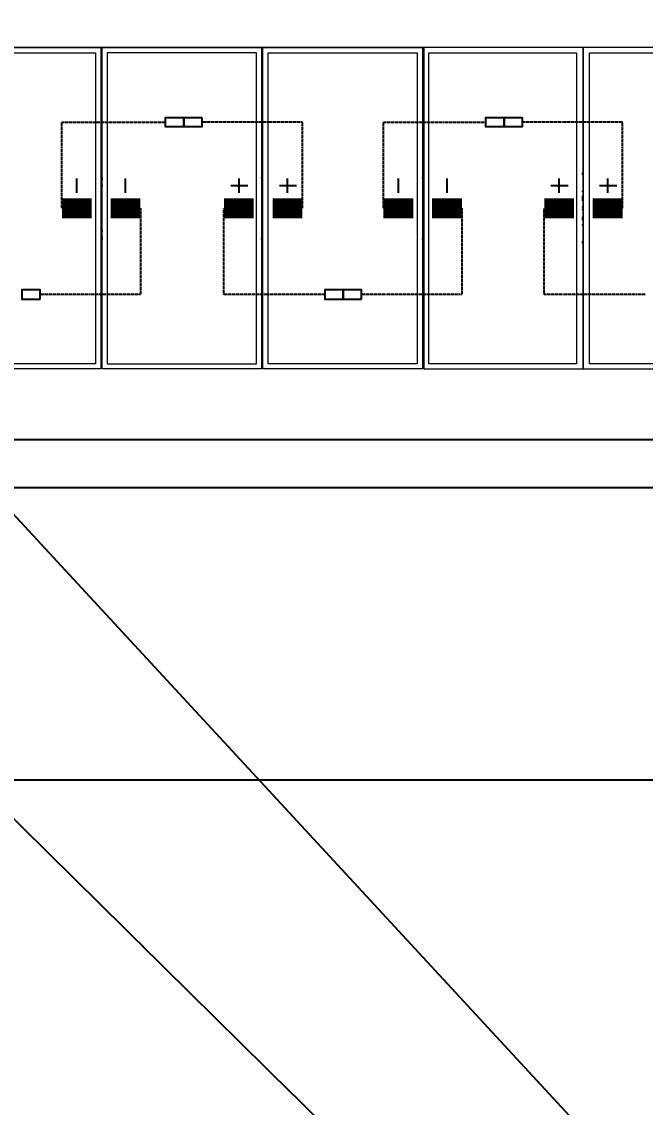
# Model space of a CAD drawing. Header units: feet. Extents: x -327 to 55127, y -2634 to 4121.
# Drawn here: x 5183.1 to 5338.8, y 2365 to 2636.4 of the extents above; entities that cross this region are included whole.
import ezdxf
from ezdxf import colors
from ezdxf.entities.mleader import LeaderData, LeaderLine
from ezdxf.enums import TextEntityAlignment as Align
from ezdxf.lldxf.tags import DXFTag
from ezdxf.math import Vec2, Vec3

# ---------------------------------------------------------------- set-up
doc = ezdxf.new("R2018")
doc.units = ezdxf.units.FT
doc.header["$MEASUREMENT"] = 0
doc.linetypes.add('HIDDEN', pattern=[0.375, 0.25, -0.125])
for name, color, linetype in [('E-DC HARNESS-NEG', 170, 'DC HARNESS CABLE'), ('E-DC HARNESS-POS', 10, 'DC HARNESS CABLE'), ('E-HARN-COMP', 8, 'Continuous'), ('E-TRNK-CABL-NEG', 6, 'HIDDEN'), ('E-TRUNK-CABLE-POS', 6, 'HIDDEN'), ('G-ANNO-TEXT', 1, 'Continuous'), ('Polarity-Text', 7, 'Continuous')]:
    doc.layers.add(name, color=color, linetype=linetype)
doc.styles.add('NEI-A', font='arial.ttf')
doc.styles.get("Standard").update_dxf_attribs({"font": 'arial.ttf'})
tags = doc.linetypes.add('DC HARNESS CABLE', pattern='A,0.5,-0.2,["DH",Standard,S=0.1,R=0,X=-0.1,Y=-0.05],-0.2', length=0.9).pattern_tags.tags
tags[6] = DXFTag(74, 10)

# ---------------------------------------------------------------- blocks, each defined once
blk = doc.blocks.new('A$Ccdbb2b2c')
at = {"lineweight": 5}
for points in [[(8.128, 0.4133), (9.5696, 0.4133)], [(8.5397, 0.2517), (8.5413, 0.2517)], [(8.7446, 0.2517), (8.7463, 0.2517)], [(8.9513, 0.2517), (8.953, 0.2517)], [(9.158, 0.2517), (9.1596, 0.2517)], [(8.5397, 0.25), (8.5413, 0.25)], [(8.5397, 0.235), (8.5397, 0.2467), (8.5397, 0.2433)], [(8.7446, 0.25), (8.7463, 0.25)], [(8.7446, 0.235), (8.7463, 0.2467), (8.7463, 0.2433)], [(8.9513, 0.25), (8.953, 0.25)], [(8.9513, 0.235), (8.953, 0.2467), (8.953, 0.2433)], [(9.158, 0.25), (9.1596, 0.25)], [(9.158, 0.2467), (9.158, 0.2433)], [(9.1596, 0.2467), (9.158, 0.235)], [(8.5397, 0.2283), (8.5413, 0.2283)], [(8.7446, 0.2283), (8.7463, 0.2283)], [(8.9513, 0.2283), (8.953, 0.2283)], [(9.158, 0.2283), (9.1596, 0.2283)], [(8.5397, 0.2217), (8.5413, 0.2217)], [(8.5397, 0.22), (8.5413, 0.22)], [(8.5397, 0.2183), (8.5413, 0.2183)], [(8.5397, 0.2167), (8.5413, 0.2167)], [(8.7463, 0.2217), (8.7446, 0.2217)], [(8.7446, 0.22), (8.7463, 0.22)], [(8.7446, 0.2183), (8.7463, 0.2183)], [(8.7463, 0.2167), (8.7446, 0.2167)], [(8.953, 0.2217), (8.9513, 0.2217)], [(8.9513, 0.22), (8.953, 0.22)], [(8.9513, 0.2183), (8.953, 0.2183)], [(8.953, 0.2167), (8.9513, 0.2167)], [(9.1596, 0.2217), (9.158, 0.2217)], [(9.158, 0.22), (9.1596, 0.22)], [(9.158, 0.2183), (9.1596, 0.2183)], [(9.1596, 0.2167), (9.158, 0.2167)], [(8.5397, 0.2083), (8.5413, 0.2083)], [(8.5397, 0.205), (8.5413, 0.205)], [(8.7446, 0.2083), (8.7463, 0.2083)], [(8.7463, 0.205), (8.7446, 0.205)], [(8.9513, 0.2083), (8.953, 0.2083)], [(8.953, 0.205), (8.9513, 0.205)], [(9.158, 0.2083), (9.1596, 0.2083)], [(9.1596, 0.205), (9.158, 0.205)], [(8.5397, 0.195), (8.5413, 0.195)], [(8.5397, 0.1933), (8.5413, 0.1933)], [(8.5397, 0.1917), (8.5413, 0.1917)], [(8.5397, 0.185), (8.5413, 0.185)], [(8.7446, 0.195), (8.7463, 0.195)], [(8.7463, 0.1933), (8.7446, 0.1933)], [(8.7446, 0.1917), (8.7463, 0.1917)], [(8.7463, 0.185), (8.7446, 0.185)], [(8.9513, 0.195), (8.953, 0.195)], [(8.953, 0.1933), (8.9513, 0.1933)], [(8.9513, 0.1917), (8.953, 0.1917)], [(8.953, 0.185), (8.9513, 0.185)], [(9.158, 0.195), (9.1596, 0.195)], [(9.1596, 0.1933), (9.158, 0.1933)], [(9.158, 0.1917), (9.1596, 0.1917)], [(9.1596, 0.185), (9.158, 0.185)], [(8.5397, 0.17), (8.5397, 0.1667), (8.5397, 0.1783)], [(8.7463, 0.17), (8.7463, 0.1667), (8.7446, 0.1783)], [(8.953, 0.17), (8.953, 0.1667), (8.9513, 0.1783)], [(9.158, 0.1783), (9.1596, 0.1667)], [(9.158, 0.17), (9.158, 0.1667)], [(8.5397, 0.1667), (8.5397, 0.1667)], [(8.5397, 0.1633), (8.5413, 0.1633)], [(8.5397, 0.1617), (8.5413, 0.1617)], [(8.7446, 0.1633), (8.7463, 0.1633)], [(8.7446, 0.1617), (8.7463, 0.1617)], [(8.7463, 0.1667), (8.7463, 0.1667)], [(8.9513, 0.1633), (8.953, 0.1633)], [(8.9513, 0.1617), (8.953, 0.1617)], [(8.953, 0.1667), (8.953, 0.1667)], [(9.158, 0.1667), (9.158, 0.1667)], [(9.158, 0.1633), (9.1596, 0.1633)], [(9.158, 0.1617), (9.1596, 0.1617)]]:
    blk.add_lwpolyline(points, dxfattribs=at)
for points in [[(8.3347, 0.4133), (8.5397, 0.4133), (8.5397, 0), (8.3347, 0)], [(8.3413, 0.4067), (8.3413, 0.0067), (8.5313, 0.0067), (8.5313, 0.4067)], [(8.5397, 0.4133), (8.7446, 0.4133), (8.7446, 0), (8.5397, 0)], [(8.548, 0.4067), (8.548, 0.0067), (8.738, 0.0067), (8.738, 0.4067)], [(8.7463, 0), (8.9513, 0), (8.9513, 0.4133), (8.7463, 0.4133)], [(8.753, 0.0067), (8.9446, 0.0067), (8.9446, 0.4067), (8.753, 0.4067)], [(8.953, 0.4133), (8.953, 0), (9.158, 0), (9.158, 0.4133)], [(9.1513, 0.4067), (9.1513, 0.0067), (8.9596, 0.0067), (8.9596, 0.4067)], [(9.3646, 0.4133), (9.1596, 0.4133), (9.1596, 0), (9.3646, 0)], [(9.1663, 0.0067), (9.3563, 0.0067), (9.3563, 0.4067), (9.1663, 0.4067)]]:
    blk.add_lwpolyline(points, close=True, dxfattribs=at)
blk = doc.blocks.new('DETAIL_TITLE')
at = {"style": 'NEI-A', "flags": 8}
blk.add_attdef('#', text='', height=0.2, dxfattribs=at).set_placement((0.5922, -0.5109), align=Align.MIDDLE_CENTER)
at = {"lineweight": 30, "flags": 104}
blk.add_attdef('DETAIL_TITLE', text='', height=0.2, dxfattribs=at).set_placement((0.9099, -0.5251), align=Align.BOTTOM_LEFT)
at = {"style": 'NEI-A'}
for tag, p in [('SCALE:', (0.9386, -0.7379)), ('1"_=_', (1.5474, -0.7379))]:
    blk.add_attdef(tag, text='', height=0.1, dxfattribs=at).set_placement(p, align=Align.BOTTOM_LEFT)

msp = doc.modelspace()

# ---------------------------------------------------------------- linework, layer by layer
at = {"layer": 'E-DC HARNESS-NEG', "ltscale": 0.5}
msp.add_lwpolyline([(5093.62, 2519.96), (5733.29, 2519.96)], dxfattribs=at)
at = {"layer": 'E-DC HARNESS-POS', "ltscale": 0.5}
msp.add_lwpolyline([(5092.74, 2531.96), (5694.28, 2531.96)], dxfattribs=at)
at = {"layer": 'E-HARN-COMP'}
for points in [[(5223.54, 2612.43), (5223.54, 2610.1), (5218.97, 2610.1), (5218.97, 2612.43)], [(5228.1, 2612.43), (5228.1, 2610.1), (5223.54, 2610.1), (5223.54, 2612.43)], [(5303.54, 2612.43), (5303.54, 2610.1), (5298.97, 2610.1), (5298.97, 2612.43)], [(5308.1, 2612.43), (5308.1, 2610.1), (5303.54, 2610.1), (5303.54, 2612.43)], [(5187.64, 2567.03), (5187.64, 2569.36), (5183.07, 2569.36), (5183.07, 2567.03)], [(5263.39, 2567.03), (5263.39, 2569.36), (5258.82, 2569.36), (5258.82, 2567.03)], [(5267.95, 2567.03), (5267.95, 2569.36), (5263.39, 2569.36), (5263.39, 2567.03)]]:
    msp.add_lwpolyline(points, close=True, dxfattribs=at)
at = {"layer": 'E-HARN-COMP', "const_width": 5}
for points in [[(5193.12, 2589.73), (5200.57, 2589.73)], [(5212.71, 2589.73), (5205.25, 2589.73)], [(5233.58, 2589.73), (5241.04, 2589.73)], [(5253.18, 2589.73), (5245.72, 2589.73)], [(5273.43, 2589.73), (5280.88, 2589.73)], [(5293.02, 2589.73), (5285.57, 2589.73)], [(5313.58, 2589.73), (5321.04, 2589.73)], [(5333.18, 2589.73), (5325.72, 2589.73)]]:
    msp.add_lwpolyline(points, dxfattribs=at)
at = {"layer": 'E-TRNK-CABL-NEG', "ltscale": 0.1}
for points in [[(5193.12, 2589.73), (5193.12, 2611.26), (5218.97, 2611.26)], [(5273.43, 2589.73), (5273.43, 2611.26), (5298.97, 2611.26)], [(5212.71, 2589.73), (5212.71, 2568.19), (5187.64, 2568.19)], [(5293.01, 2589.73), (5293.01, 2568.19), (5267.94, 2568.19)]]:
    msp.add_lwpolyline(points, dxfattribs=at)
at = {"layer": 'E-TRUNK-CABLE-POS', "ltscale": 0.1}
for points in [[(5253.17, 2589.73), (5253.17, 2611.26), (5228.1, 2611.26)], [(5333.17, 2589.73), (5333.17, 2611.26), (5308.1, 2611.26)], [(5258.82, 2568.19), (5233.58, 2568.19), (5233.58, 2589.73)], [(5338.82, 2568.19), (5313.58, 2568.19), (5313.58, 2589.73)]]:
    msp.add_lwpolyline(points, dxfattribs=at)
at = {"layer": 'Polarity-Text'}
for p, q in [((5196.77, 2597.19), (5196.77, 2593.57)), ((5208.9, 2597.19), (5208.9, 2593.57)), ((5237.27, 2597.19), (5237.27, 2593.57)), ((5249.41, 2597.19), (5249.41, 2593.57)), ((5277.08, 2597.19), (5277.08, 2593.57)), ((5289.22, 2597.19), (5289.22, 2593.57)), ((5317.27, 2597.19), (5317.27, 2593.57)), ((5329.41, 2597.19), (5329.41, 2593.57)), ((5239.55, 2595.38), (5235.27, 2595.38)), ((5251.69, 2595.38), (5247.42, 2595.38)), ((5319.55, 2595.38), (5315.27, 2595.38)), ((5331.69, 2595.38), (5327.42, 2595.38))]:
    msp.add_line(p, q, dxfattribs=at)

# ---------------------------------------------------------------- block references
at = {"xscale": -194.318304, "yscale": 194.318304, "zscale": 194.318304}
msp.add_blockref('A$Ccdbb2b2c', (6982.71, 2549.57), dxfattribs=at)

# ---------------------------------------------------------------- texts
at = {"layer": 'G-ANNO-TEXT', "insert": (5239.51, 2341.63, -22.9), "char_height": 20, "width": 320.0701, "attachment_point": 9, "style": 'NEI-A', "bg_fill": 3, "box_fill_scale": 1.5, "bg_fill_color": 256, "bg_fill_transparency": 0}
msp.add_mtext('\\pxqc;TO LOAD \\PBREAK DISCONNECT', dxfattribs=at)

# ---------------------------------------------------------------- next in the draw order: block references
at = {"layer": 'G-ANNO-TEXT'}
ref = msp.add_blockref('DETAIL_TITLE', (64.44, 3394.18), dxfattribs=dict(at, xscale=128.9267043143703, yscale=128.9267043143703, zscale=128.9267043143703))
lines = msp.add_mtext('{\\LDC BLOCK TYPE-1 (3) STRINGS (78) MODULES [580W] }', dxfattribs={"layer": '0', "insert": (181.75, 3365.15), "char_height": 1362.0506, "attachment_point": 1})
ref.add_attrib('DETAIL_TITLE', '', (181.75, 3365.15)).embed_mtext(lines)
ref = msp.add_blockref('DETAIL_TITLE', (4396.28, 3403.79), dxfattribs=dict(at, xscale=128.9267043143703, yscale=128.9267043143703, zscale=128.9267043143703))
lines = msp.add_mtext('{\\LDC BLOCK TYPE-4 (3) STRINGS (81) MODULES [400W] }', dxfattribs={"layer": '0', "insert": (4513.59, 3374.77), "char_height": 773.2846, "attachment_point": 1})
ref.add_attrib('DETAIL_TITLE', '', (4513.59, 3374.77)).embed_mtext(lines)

# ---------------------------------------------------------------- next in the draw order: leaders
ml = msp.add_multileader_mtext('Standard', dxfattribs=at)
ml.set_content('(+) SHORT BLA HARNESS', color=256, style='NEI-A')
ml.set_leader_properties()
ml.build(insert=Vec2(0, 0))
ml.multileader.update_dxf_attribs({"dogleg_length": 0.36, "arrow_head_size": 22.51})
ctx = ml.context
ctx.base_point, ctx.char_height, ctx.arrow_head_size, ctx.landing_gap_size, ctx.plane_origin = Vec3(5412.25, 2254.36, -22.9), 20, 22.51, 23.05, Vec3(12648.14, -2985.44, -22.9)
notes = []
notes.append((ctx, [(0, (1, 1, 0), (5366.15, 2254.36, -22.9), (1, 0), 46.1, [(1, [(5090.65, 2526.29, -22.9)], 0, [])])]))
ctx.mtext.insert, ctx.mtext.width, ctx.mtext.flow_direction = Vec3(5435.3, 2267.3, -22.9), 358.4106, 5
ctx.mtext.has_bg_fill, ctx.mtext.bg_color, ctx.mtext.bg_scale_factor, ctx.mtext.bg_transparency, ctx.mtext.use_window_bg_color = 1, -1073741824, 1.5, 0, 1
for ctx, leaders in notes:
    for number, flags, end, landing, length, lines in leaders:
        leader = LeaderData()
        leader.index, (leader.has_last_leader_line, leader.has_dogleg_vector, leader.attachment_direction) = number, flags
        leader.last_leader_point, leader.dogleg_vector, leader.dogleg_length = Vec3(end), Vec3(landing), length
        for number, points, colour, breaks in lines:
            line = LeaderLine()
            line.index, line.vertices, line.color, line.breaks = number, Vec3.list(points), colors.encode_raw_color(colour), breaks
            leader.lines.append(line)
        ctx.leaders.append(leader)

# ---------------------------------------------------------------- next in the draw order: leaders
ml = msp.add_multileader_mtext('Standard', dxfattribs=at)
ml.set_content('MOTOR GAP STRING JUMPER', color=256, style='NEI-A')
ml.set_leader_properties()
ml.build(insert=Vec2(0, 0))
ml.multileader.update_dxf_attribs({"dogleg_length": 0.36, "arrow_head_size": 22.51})
ctx = ml.context
ctx.base_point, ctx.char_height, ctx.arrow_head_size, ctx.landing_gap_size, ctx.plane_origin = Vec3(5409.63, 2315.64, -22.9), 20, 22.51, 23.05, Vec3(12736.78, -2992.56, -22.9)
notes = []
notes.append((ctx, [(0, (1, 1, 0), (5363.53, 2315.64, -22.9), (1, 0), 46.1, [(0, [(5092.28, 2609.21, -22.9)], 0, [])])]))
ctx.mtext.insert, ctx.mtext.width, ctx.mtext.flow_direction = Vec3(5432.68, 2325.81, -22.9), 406.5438, 5
ctx.mtext.has_bg_fill, ctx.mtext.bg_color, ctx.mtext.bg_scale_factor, ctx.mtext.bg_transparency, ctx.mtext.use_window_bg_color = 1, -1073741824, 1.5, 0, 1
for ctx, leaders in notes:
    for number, flags, end, landing, length, lines in leaders:
        leader = LeaderData()
        leader.index, (leader.has_last_leader_line, leader.has_dogleg_vector, leader.attachment_direction) = number, flags
        leader.last_leader_point, leader.dogleg_vector, leader.dogleg_length = Vec3(end), Vec3(landing), length
        for number, points, colour, breaks in lines:
            line = LeaderLine()
            line.index, line.vertices, line.color, line.breaks = number, Vec3.list(points), colors.encode_raw_color(colour), breaks
            leader.lines.append(line)
        ctx.leaders.append(leader)

doc.saveas('drawing.dxf')
